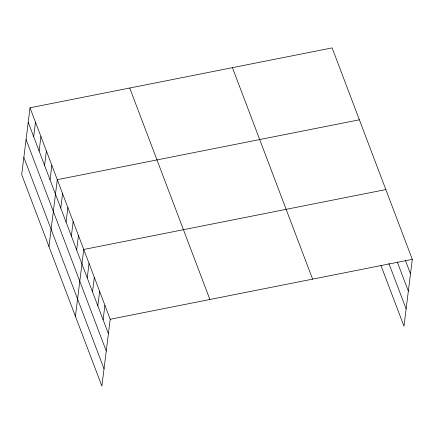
<?xml version="1.0" encoding="UTF-8"?>
<svg xmlns="http://www.w3.org/2000/svg" width="434" height="434" viewBox="0 0 434 434"><rect width="100%" height="100%" fill="white"/><g stroke="black" fill="none" stroke-linecap="round" stroke-linejoin="round"><path stroke-width="0.65" d="M30.027 107.784L21.7 174.636L101.882 386.103L110.209 319.25L30.027 107.784L332.119 47.897L412.3 259.364L403.973 326.216L380.965 265.532M33.673 136.645L35.48 122.166M39.125 151.027L40.932 136.542M44.583 165.403L46.384 150.923M50.035 179.784L51.836 165.305M48.961 246.539L57.288 179.681L359.379 119.795M60.776 208.119L62.583 193.64M66.066 222.078L67.872 207.598M71.36 236.036L73.162 221.552M76.65 249.989L78.456 235.51M75.418 316.321L83.746 249.469L385.842 189.577M87.234 277.906L89.041 263.422M92.529 291.86L94.33 277.38M97.818 305.818L99.625 291.339M103.113 319.777L104.914 305.292M110.209 319.25L412.3 259.364M405.432 260.492L410.499 273.843M397.3 262L408.345 291.127M388.869 263.422L406.126 308.932M232.429 67.661L312.61 279.127M129.717 88.021L209.899 299.487M28.221 122.269L108.402 333.73M26.073 139.547L106.249 351.014M23.854 157.358L104.03 368.824"/></g></svg>
